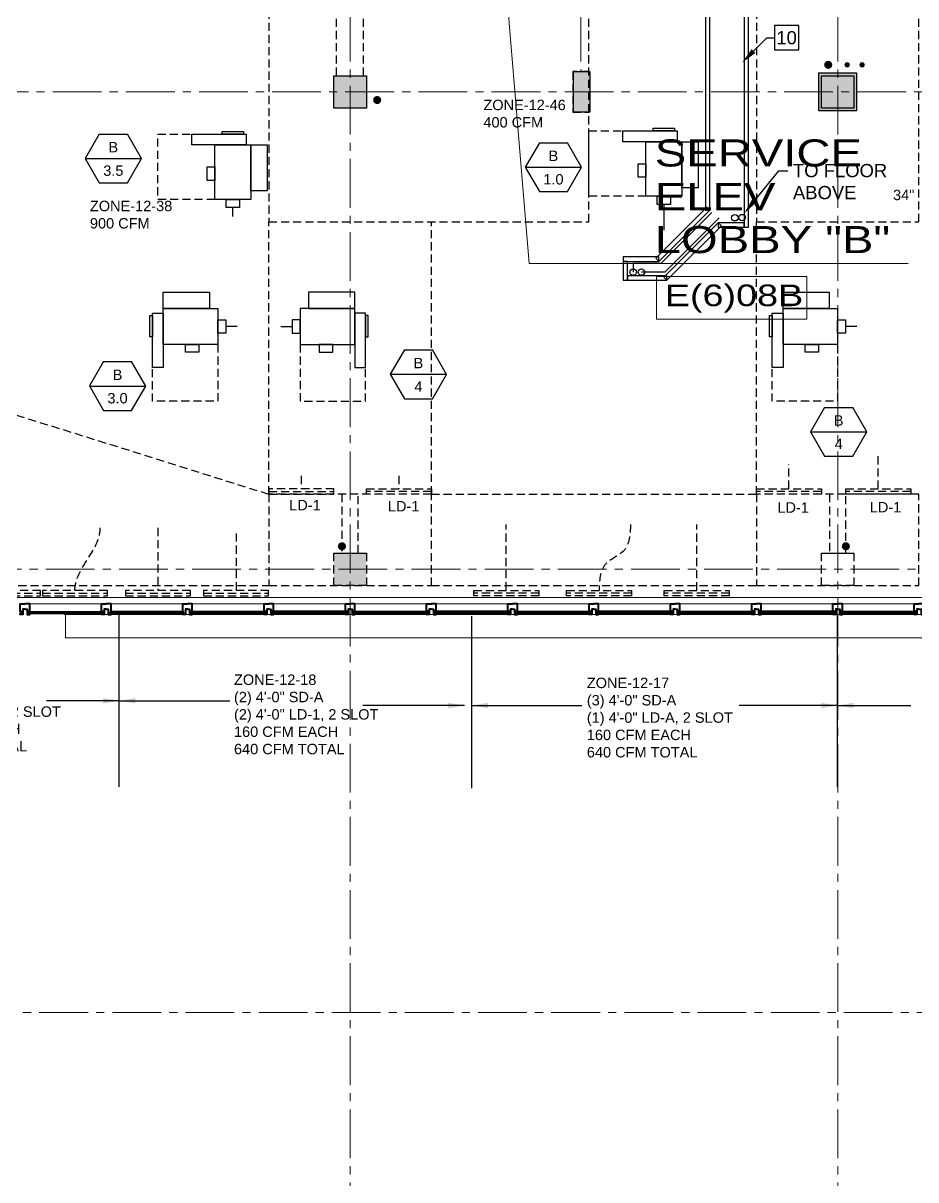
# Model space of a CAD drawing. Header units: inches. Extents: x -26012 to 27, y -11337 to 2082.
# Drawn here: x -22382 to -21723, y -436 to 418 of the extents above; entities that cross this region are included whole.
import ezdxf
from ezdxf import colors
from ezdxf.entities.mleader import LeaderData, LeaderLine
from ezdxf.enums import TextEntityAlignment as Align
from ezdxf.math import Vec2, Vec3

# ---------------------------------------------------------------- set-up
doc = ezdxf.new("R2010")
doc.units = ezdxf.units.IN
doc.header["$LTSCALE"] = 48
doc.header["$MEASUREMENT"] = 0
for name, pattern in [('A605$0$HIDDEN2', [0.1875, 0.125, -0.0625]), ('A_Column Grid$0$CENTER2', [1.125, 0.75, -0.125, 0.125, -0.125]), ('HIDDEN2', [0.1875, 0.125, -0.0625]), ('NB - 13th_Penthouse_plan$0$HIDDEN2', [0.1875, 0.125, -0.0625])]:
    doc.linetypes.add(name, pattern=pattern)
for name, color, linetype in [('A106$0$A-ANNO-PATT-1-12', 8, 'Continuous'), ('A106$0$A-ANNO-PATT-2-12', 8, 'Continuous'), ('A106$0$A-ANNO-PATT-5-12', 8, 'Continuous'), ('A106$0$A-ANNO-PATT-6-12', 8, 'Continuous'), ('A106$0$A-AREA-IDEN', 8, 'Continuous'), ('A106$0$A-COLS-COL2-12', 8, 'Continuous'), ('A106$0$A-COLS-COL5-12', 8, 'Continuous'), ('A106$0$A-COLS-COL6-12', 8, 'Continuous'), ('A106$0$A-FLOR-AWNG', 8, 'Continuous'), ('A106$0$A-FLOR-SLAB', 8, 'Continuous'), ('A106$0$A-GLAZ', 8, 'Continuous'), ('A106$0$A-GLAZ-ABOVE', 8, 'Continuous'), ('A106$0$A-PLUMB-RISER', 8, 'Continuous'), ('A106$0$A-ROOF-LEAD-3-12', 8, 'Continuous'), ('A605$0$A-ANNO-PATT-1-12', 8, 'Continuous'), ('A605$0$A-ANNO-PATT-1-5', 8, 'Continuous'), ('A605$0$A-ANNO-PATT-2-12', 8, 'Continuous'), ('A605$0$A-ANNO-PATT-5-12', 8, 'Continuous'), ('A605$0$A-COLS-COL1-5', 8, 'Continuous'), ('A605$0$A-COLS-COL2-12', 8, 'Continuous'), ('A605$0$A-FLOR-SLAB', 8, 'Continuous'), ('A605$0$stcbeams', 8, 'A605$0$HIDDEN2'), ('A_Column Grid$0$A-GRID-GRD1-12', 8, 'A_Column Grid$0$CENTER2'), ('A_Column Grid$0$A-GRID-GRD1-15', 8, 'A_Column Grid$0$CENTER2'), ('M-Anno-Keyn', 72, 'Continuous'), ('M-Anno-Note', 6, 'Continuous'), ('M-Fuel-Pipe-Supp', 212, 'Continuous'), ('M-HVAC-anno', 6, 'Continuous'), ('M-HVAC-blck', 6, 'Continuous'), ('M-HVAC-clrn', 1, 'HIDDEN2'), ('M-HVAC-eqpm-fptd', 94, 'Continuous'), ('M-HVAC-Fire Rated Shaft', 1, 'Continuous'), ('M-HVAC-Flex', 5, 'Continuous'), ('M-HVAC-FUTR', 4, 'HIDDEN2'), ('M-HVAC-supp', 93, 'Continuous'), ('M-HVAC-Term-Supp', 92, 'Continuous'), ('M-HVAC-TEXT', 6, 'Continuous'), ('NB - 13th_Penthouse_plan$0$stcbeams', 1, 'NB - 13th_Penthouse_plan$0$HIDDEN2'), ('NB - 13th_Penthouse_plan$0$STCCOLS2', 1, 'NB - 13th_Penthouse_plan$0$HIDDEN2'), ('NB - 13th_Penthouse_plan$0$STDROPS', 1, 'NB - 13th_Penthouse_plan$0$HIDDEN2'), ('NB - 13th_Penthouse_plan$0$STSLABNOTCH', 1, 'NB - 13th_Penthouse_plan$0$HIDDEN2'), ('XREF', 8, 'Continuous')]:
    doc.layers.add(name, color=color, linetype=linetype)
doc.styles.add('A106$0$Arial', font='arial.ttf', dxfattribs={"height": 0.076839})
doc.styles.add('A106$0$style-Arial', font='arial.ttf')
doc.styles.add('M08', font='arial.ttf', dxfattribs={"height": 7.68})
doc.styles.add('MAMEP ANNO', font='arial.ttf', dxfattribs={"height": 0.101562})
doc.styles.get("Standard").update_dxf_attribs({"font": 'simplex.shx'})
doc.dimstyles.new('STANDARD$7', dxfattribs={"dimtxt": 0.18, "dimasz": 0.125, "dimexe": 0.18, "dimexo": 0.06, "dimgap": 0.09, "dimtad": 0, "dimtih": 1, "dimtoh": 1, "dimdec": 4, "dimzin": 0, "dimdsep": 46, "dimtxsty": 'Standard', "dimcen": 0.09, "dimadec": 0, "dimazin": 0, "dimtfac": 1, "dimtdec": 4, "dimtofl": 0, "dimtmove": 0, "dimatfit": 3, "dimfxl": 1, "dimtolj": 1, "dimtzin": 0, "dimarcsym": 0})

# ---------------------------------------------------------------- blocks, each defined once
blk = doc.blocks.new('A106$0$CW10_2')
at = {"layer": 'A106$0$A-GLAZ', "linetype": 'Continuous', "lineweight": 40}
for p, q in [((-117.25, -5.75), (-117.25, -7)), ((-117.25, -5.75), (-62.75, -5.75)), ((-117.25, -7), (-62.75, -7)), ((-62.75, -5.75), (-62.75, -7)), ((-2.75, -5.75), (-57.25, -5.75)), ((-57.25, -5.75), (-57.25, -7)), ((-2.75, -7), (-57.25, -7)), ((-2.75, -5.75), (-2.75, -7))]:
    blk.add_line(p, q, dxfattribs=at)
at = {"layer": 'A106$0$A-GLAZ', "linetype": 'Continuous', "lineweight": 0}
for p, q in [((-117.25, -6.25), (-62.75, -6.25)), ((-117.25, -6.75), (-62.75, -6.75)), ((-116.5, 0), (-63.5, 0)), ((-2.75, -6.25), (-57.25, -6.25)), ((-2.75, -6.75), (-57.25, -6.75)), ((-3.5, 0), (-56.5, 0))]:
    blk.add_line(p, q, dxfattribs=at)
at = {"layer": 'A106$0$A-GLAZ', "linetype": 'Continuous', "lineweight": 40, "flags": 128}
for points in [[(0, -4), (-1.5, -4), (-1.5, -8), (-3.5, -8), (-3.5, -7.25), (-2.5, -7.25), (-2.5, -5.5), (-3.5, -5.5), (-3.5, 0), (0, 0)], [(-120, -4), (-118.5, -4), (-118.5, -8), (-116.5, -8), (-116.5, -7.25), (-117.5, -7.25), (-117.5, -5.5), (-116.5, -5.5), (-116.5, 0), (-120, 0)], [(-60, -4), (-61.5, -4), (-61.5, -8), (-63.5, -8), (-63.5, -7.25), (-62.5, -7.25), (-62.5, -5.5), (-63.5, -5.5), (-63.5, 0), (-60, 0)], [(-60, -4), (-58.5, -4), (-58.5, -8), (-56.5, -8), (-56.5, -7.25), (-57.5, -7.25), (-57.5, -5.5), (-56.5, -5.5), (-56.5, 0), (-60, 0)]]:
    blk.add_lwpolyline(points, dxfattribs=at)
blk = doc.blocks.new('A106')
at = {"layer": 'A106$0$A-PLUMB-RISER', "lineweight": 30}
h = blk.add_hatch(color=256, dxfattribs=at)
edge = h.paths.add_edge_path()
edge.add_arc((-21774.02, 387.16), 2, 0, 360)
h = blk.add_hatch(color=256, dxfattribs=at)
edge = h.paths.add_edge_path()
edge.add_arc((-21763.02, 387.16), 2, 0, 360)
at = {"layer": 'A106$0$A-ROOF-LEAD-3-12', "lineweight": 13}
h = blk.add_hatch(color=256, dxfattribs=at)
edge = h.paths.add_edge_path()
edge.add_arc((-21788.02, 387.16), 3, 0, 360)
h = blk.add_hatch(color=256, dxfattribs=at)
edge = h.paths.add_edge_path()
edge.add_arc((-22121.01, 361.16), 3, 0, 360)
h = blk.add_hatch(color=256, dxfattribs=at)
edge = h.paths.add_edge_path()
edge.add_arc((-22147.02, 31.59), 3, 0, 360)
h = blk.add_hatch(color=256, dxfattribs=at)
edge = h.paths.add_edge_path()
edge.add_arc((-21775.02, 31.59), 3, 0, 360)
at = {"layer": 'A106$0$A-ANNO-PATT-1-12', "lineweight": 30}
blk.add_solid([(-22129.02, 2.59), (-22129.02, 26.59), (-22153.02, 2.59), (-22153.02, 26.59)], dxfattribs=at)
at = {"layer": 'A106$0$A-ANNO-PATT-2-12', "lineweight": 30}
blk.add_solid([(-22129.02, 355.16), (-22129.02, 379.16), (-22153.02, 355.16), (-22153.02, 379.16)], dxfattribs=at)
at = {"layer": 'A106$0$A-ANNO-PATT-5-12', "lineweight": 30}
blk.add_solid([(-21976.01, 352.21), (-21964.01, 352.21), (-21976.01, 382.21), (-21964.01, 382.21)], dxfattribs=at)
at = {"layer": 'A106$0$A-ANNO-PATT-6-12', "lineweight": 30}
blk.add_solid([(-21769.02, 355.16), (-21769.02, 379.16), (-21793.02, 355.16), (-21793.02, 379.16)], dxfattribs=at)
at = {"layer": 'A106$0$A-AREA-IDEN', "lineweight": 13}
blk.add_line((-21916.08, 240.32, 0.21), (-21728.89, 240.32, 0.21), dxfattribs=at)
at = {"layer": 'A106$0$A-AREA-IDEN', "lineweight": 0, "elevation": 0.21, "flags": 128}
blk.add_lwpolyline([(-21916.08, 240.32), (-22008.79, 240.32), (-22038.28, 596.17)], dxfattribs=at)
at = {"layer": 'A106$0$A-AREA-IDEN', "lineweight": 13}
blk.add_3dface([(-21914.88, 230.8, 0.21), (-21803.76, 230.8, 0.21), (-21803.76, 199.27, 0.21), (-21914.88, 199.27, 0.21)], dxfattribs=at)
at = {"layer": 'A106$0$A-COLS-COL2-12', "lineweight": 30}
blk.add_3dface([(-22153.02, 379.16), (-22129.02, 379.16), (-22129.02, 355.16), (-22153.02, 355.16)], dxfattribs=at)
at = {"layer": 'A106$0$A-COLS-COL5-12', "lineweight": 30}
blk.add_3dface([(-21976.01, 382.21), (-21964.01, 382.21), (-21964.01, 352.21), (-21976.01, 352.21)], dxfattribs=at)
at = {"layer": 'A106$0$A-COLS-COL6-12', "lineweight": 30}
blk.add_3dface([(-21793.02, 379.16), (-21769.02, 379.16), (-21769.02, 355.16), (-21793.02, 355.16)], dxfattribs=at)
at = {"layer": 'A106$0$A-FLOR-AWNG', "lineweight": 0}
for q in [(-22351.02, -18.91), (-21043.02, -35.91)]:
    blk.add_line((-22351.02, -35.91), q, dxfattribs=at)
at = {"layer": 'A106$0$A-FLOR-SLAB', "lineweight": 0, "flags": 128}
blk.add_lwpolyline([(-23869.27, 1530.35), (-21072.77, 1530.34), (-21072.77, -6.15), (-22489.27, -6.15), (-22489.27, 53.84), (-22872.77, 53.84), (-22872.77, -6.15), (-24409.27, -6.15)], dxfattribs=at)
at = {"layer": 'A106$0$A-GLAZ', "lineweight": 0}
for p, q in [((-22321.02, -10.9), (-22264.52, -10.9)), ((-22264.02, -16.97), (-22318.02, -16.97)), ((-22352.02, -18.91), (-22352.02, -18)), ((-22352.02, -18.91), (-21060.02, -18.91)), ((-22317.52, -18.65), (-22319.52, -18.65)), ((-22264.02, -17.65), (-22318.02, -17.65)), ((-22264.52, -18.65), (-22262.52, -18.65))]:
    blk.add_line(p, q, dxfattribs=at)
at = {"layer": 'A106$0$A-GLAZ', "lineweight": 40}
for p, q in [((-22264.02, -16.72), (-22318.02, -16.72)), ((-22264.02, -17.9), (-22318.02, -17.9))]:
    blk.add_line(p, q, dxfattribs=at)
at = {"layer": 'A106$0$A-GLAZ', "lineweight": 30}
blk.add_line((-22264.02, -16.72), (-22264.02, -17.9), dxfattribs=at)
at = {"layer": 'A106$0$A-GLAZ', "lineweight": 40, "flags": 128}
for points in [[(-22321.02, -14.9), (-22319.52, -14.9), (-22319.52, -18.9), (-22317.52, -18.9), (-22317.52, -17.9), (-22318.02, -17.9), (-22318.02, -16.72), (-22317.52, -16.72), (-22317.52, -10.9), (-22321.02, -10.9)], [(-22261.02, -14.9), (-22262.52, -14.9), (-22262.52, -18.9), (-22264.52, -18.9), (-22264.52, -17.9), (-22264.02, -17.9), (-22264.02, -16.72), (-22264.52, -16.72), (-22264.52, -10.9), (-22261.02, -10.9)]]:
    blk.add_lwpolyline(points, dxfattribs=at)
at = {"layer": 'A106$0$A-GLAZ-ABOVE', "lineweight": 40}
for p, q in [((-22378.27, -16.9), (-22378.27, -17.9)), ((-22378.27, -16.9), (-22323.77, -16.9)), ((-22323.77, -16.9), (-22323.77, -17.9)), ((-22378.27, -17.9), (-22323.77, -17.9))]:
    blk.add_line(p, q, dxfattribs=at)
at = {"layer": 'A106$0$A-GLAZ-ABOVE', "lineweight": 0}
for p, q in [((-22377.52, -10.9), (-22324.52, -10.9)), ((-22378.27, -17.15), (-22323.77, -17.15)), ((-22378.27, -17.65), (-22323.77, -17.65))]:
    blk.add_line(p, q, dxfattribs=at)
at = {"layer": 'A106$0$A-GLAZ-ABOVE', "lineweight": 40, "flags": 128}
for points in [[(-22381.02, -14.9), (-22382.52, -14.9), (-22382.52, -18.9), (-22384.52, -18.9), (-22384.52, -18.15), (-22383.52, -18.15), (-22383.52, -16.65), (-22384.52, -16.65), (-22384.52, -10.9), (-22381.02, -10.9)], [(-22381.02, -14.9), (-22379.52, -14.9), (-22379.52, -18.9), (-22377.52, -18.9), (-22377.52, -18.15), (-22378.52, -18.15), (-22378.52, -16.65), (-22377.52, -16.65), (-22377.52, -10.9), (-22381.02, -10.9)], [(-22321.02, -14.9), (-22322.52, -14.9), (-22322.52, -18.9), (-22324.52, -18.9), (-22324.52, -18.15), (-22323.52, -18.15), (-22323.52, -16.65), (-22324.52, -16.65), (-22324.52, -10.9), (-22321.02, -10.9)]]:
    blk.add_lwpolyline(points, dxfattribs=at)
at = {"layer": 'A106$0$A-GLAZ', "lineweight": 40}
for p in [(-22141.02, -10.9), (-22021.02, -10.9), (-21901.02, -10.9), (-21781.02, -10.9), (-21661.02, -10.9)]:
    blk.add_blockref('A106$0$CW10_2', p, dxfattribs=at)
at = {"layer": 'A106$0$A-AREA-IDEN', "lineweight": 13, "style": 'A106$0$style-Arial', "width": 1.246875}
blk.add_text('E(6)08B', height=16, dxfattribs=at).set_placement((-21908.7, 208.92, 0.21))
at = {"layer": 'A106$0$A-AREA-IDEN', "lineweight": 13, "char_height": 20, "attachment_point": 7, "line_spacing_factor": 0.6, "style": 'A106$0$Arial'}
for s, insert in [('\\H1x;\\W1.24688;SERVICE', (-21916.08, 311.8, 0.21)), ('\\H1x;\\W1.24688;ELEV', (-21916.08, 279.8, 0.21)), ('\\H1x;\\W1.24688;LOBBY "B"', (-21916.08, 247.8, 0.21))]:
    blk.add_mtext(s, dxfattribs=dict(at, insert=insert))
blk = doc.blocks.new('A605')
at = {"layer": 'A605$0$A-ANNO-PATT-1-12', "lineweight": 30}
blk.add_solid([(-22129.02, 2.59), (-22129.02, 26.59), (-22153.02, 2.59), (-22153.02, 26.59)], dxfattribs=at)
at = {"layer": 'A605$0$A-ANNO-PATT-1-5', "lineweight": 30, "extrusion": (0, 0, -1)}
blk.add_solid([(21795.02, 381.16), (21767.02, 381.16), (21795.02, 353.16), (21767.02, 353.16)], dxfattribs=at)
at = {"layer": 'A605$0$A-ANNO-PATT-2-12', "lineweight": 30}
blk.add_solid([(-22129.02, 355.16), (-22129.02, 379.16), (-22153.02, 355.16), (-22153.02, 379.16)], dxfattribs=at)
at = {"layer": 'A605$0$A-ANNO-PATT-5-12', "lineweight": 30}
blk.add_solid([(-21976.01, 352.21), (-21964.01, 352.21), (-21976.01, 382.21), (-21964.01, 382.21)], dxfattribs=at)
at = {"layer": 'A605$0$A-COLS-COL1-5', "lineweight": 30}
blk.add_3dface([(-21795.02, 381.16), (-21767.02, 381.16), (-21767.02, 353.16), (-21795.02, 353.16)], dxfattribs=at)
at = {"layer": 'A605$0$A-COLS-COL2-12', "lineweight": 30}
blk.add_3dface([(-22153.02, 379.16), (-22129.02, 379.16), (-22129.02, 355.16), (-22153.02, 355.16)], dxfattribs=at)
at = {"layer": 'A605$0$A-FLOR-SLAB', "lineweight": 0, "flags": 128}
blk.add_lwpolyline([(-23869.27, 1530.35), (-21072.77, 1530.34), (-21072.77, -6.15), (-22489.27, -6.15), (-22489.27, 53.84), (-22872.77, 53.84), (-22872.77, -6.15), (-24409.27, -6.15)], dxfattribs=at)
at = {"layer": 'A605$0$stcbeams', "lineweight": 0}
for p, q in [((-22151.01, 379.16), (-22151.03, 1009.17)), ((-22131.02, 379.16), (-22131.02, 1009.17))]:
    blk.add_line(p, q, dxfattribs=at)
blk = doc.blocks.new('A$C73FD2CE6')
at = {"layer": 'M-HVAC-blck'}
for p, q in [((10.41, 36), (0, 18.01)), ((10.41, 36), (31.18, 36)), ((41.57, 17.97), (31.18, 36)), ((0, 18.01), (10.37, 0)), ((0.01, 17.99), (41.56, 17.99)), ((31.17, 0), (41.57, 17.97)), ((10.37, 0), (31.17, 0))]:
    blk.add_line(p, q, dxfattribs=at)
at = {"layer": 'M-HVAC-TEXT', "style": 'M08'}
for tag, p in [('2', (20.78, 26.3)), ('1', (20.78, 8.99))]:
    blk.add_attdef(tag, text='', height=7.68, dxfattribs=at).set_placement(p, align=Align.MIDDLE)
blk = doc.blocks.new('SD-A')
at = {"layer": 'M-HVAC-FUTR'}
for p, q in [((2473.34, 316.58), (2425.34, 316.58)), ((2425.34, 316.58), (2425.34, 312.58)), ((2473.34, 312.58), (2473.34, 316.58)), ((2473.34, 314.58), (2425.34, 314.58)), ((2425.34, 312.58), (2473.34, 312.58))]:
    blk.add_line(p, q, dxfattribs=at)
blk = doc.blocks.new('A$C4BF10DA9')
at = {"layer": 'M-HVAC-clrn', "flags": 128}
blk.add_lwpolyline([(6, 42), (6, 0), (54.25, 0), (54.25, 25)], dxfattribs=at)
at = {"layer": 'M-HVAC-eqpm-fptd'}
for p, q in [((6, 68.5), (6, 42)), ((46.25, 68.5), (6, 68.5)), ((46.25, 42), (46.25, 68.5)), ((6, 42), (46.25, 42))]:
    blk.add_line(p, q, dxfattribs=at)
for points in [[(12.25, 68.5), (46.25, 68.5), (46.25, 80.5), (12.25, 80.5)], [(6, 50.25), (6, 60.25), (0, 60.25), (0, 50.25)], [(46.25, 25), (54.25, 25), (54.25, 65), (46.25, 65)], [(30, 42), (20, 42), (20, 36.25), (30, 36.25)]]:
    blk.add_lwpolyline(points, close=True, dxfattribs=at)
at = {"layer": 'M-HVAC-supp'}
blk.add_lwpolyline([(56.25, 47.5), (56.25, 63.25), (54.25, 63.25), (54.25, 47.5)], close=True, dxfattribs=at)
blk = doc.blocks.new('NB - 13th_Penthouse_plan')
at = {"layer": 'NB - 13th_Penthouse_plan$0$stcbeams'}
for p, q in [((-22151.01, 379.16), (-22151.03, 1009.17)), ((-22131.02, 379.16), (-22131.02, 1009.17))]:
    blk.add_line(p, q, dxfattribs=at)
at = {"layer": 'NB - 13th_Penthouse_plan$0$STCCOLS2'}
for points in [[(-21976.64, 352.21), (-21964.64, 352.21), (-21964.64, 382.21), (-21976.64, 382.21)], [(-21793.02, 379.16), (-21769.02, 379.16), (-21769.02, 355.16), (-21793.02, 355.16)], [(-22153.02, 26.59), (-22129.02, 26.59), (-22129.02, 2.59), (-22153.02, 2.59)], [(-21793.02, 26.59), (-21769.02, 26.59), (-21769.02, 2.59), (-21793.02, 2.59)]]:
    blk.add_lwpolyline(points, close=True, dxfattribs=at)
at = {"layer": 'NB - 13th_Penthouse_plan$0$STDROPS'}
for p, q in [((-22201.02, 70.09), (-22201.02, 271.16)), ((-22081.02, 70.09), (-22081.02, 271.16)), ((-21841.02, 70.09), (-21841.02, 271.16)), ((-22413.02, 136.59), (-22201.02, 70.09)), ((-22081.02, 70.09), (-21841.02, 70.09)), ((-22413.02, 2.59), (-22201.02, 2.59)), ((-22081.02, 2.59), (-21841.02, 2.59))]:
    blk.add_line(p, q, dxfattribs=at)
blk.add_lwpolyline([(-22151.01, 463.21), (-22201.02, 463.21), (-22201.02, 271.21), (-21964.64, 271.21), (-21964.64, 463.21), (-22131.02, 463.21)], dxfattribs=at)
for points in [[(-21841.02, 271.21), (-21721.02, 271.21), (-21721.02, 463.21), (-21841.02, 463.21)], [(-22201.02, 2.59), (-22081.02, 2.59), (-22081.02, 70.09), (-22201.02, 70.09)], [(-21721.02, 2.59), (-21721.02, 70.09), (-21841.02, 70.09), (-21841.02, 2.59)]]:
    blk.add_lwpolyline(points, close=True, dxfattribs=at)
at = {"layer": 'NB - 13th_Penthouse_plan$0$STSLABNOTCH'}
for points in [[(-22147.02, 26.59), (-22135.02, 26.59), (-22135.02, 70.09), (-22147.02, 70.09)], [(-21787.02, 26.59), (-21775.02, 26.59), (-21775.02, 70.09), (-21787.02, 70.09)]]:
    blk.add_lwpolyline(points, close=True, dxfattribs=at)
blk = doc.blocks.new('A_Column Grid')
at = {"layer": 'A_Column Grid$0$A-GRID-GRD1-12', "lineweight": 0}
blk.add_line((-24363.6, 14.59), (-20941.25, 14.59), dxfattribs=at)
at = {"layer": 'A_Column Grid$0$A-GRID-GRD1-15', "lineweight": 0}
for p, q in [((-22141.02, 1667.67), (-22141.02, -2700.91)), ((-21970.64, 1667.67), (-21970.64, 382.21)), ((-21781.02, 1667.67), (-21781.02, -2700.91)), ((-24358.53, 367.16), (-20840.23, 367.16)), ((-24638.51, -312.84), (-20840.23, -312.84))]:
    blk.add_line(p, q, dxfattribs=at)
blk = doc.blocks.new('MLD-KeyNote')
at = {"color": 0, "linetype": 'Continuous', "transparency": 16777216}
blk.add_lwpolyline([(-0.09375, -0.09375), (0.09375, -0.09375), (0.09375, 0.09375), (-0.09375, 0.09375)], close=True, dxfattribs=at)
at = {"color": 0, "linetype": 'ByBlock', "transparency": 16777216, "style": 'MAMEP ANNO'}
blk.add_attdef('ID', text='', height=0.10156, dxfattribs=at).set_placement((0, 0), align=Align.MIDDLE_CENTER)

msp = doc.modelspace()

# ---------------------------------------------------------------- linework, layer by layer
at = {"layer": 'M-Fuel-Pipe-Supp', "flags": 128}
for points in [[(-21873.86, 278.16), (-21911.7, 240.32), (-21931.98, 240.32), (-21931.98, 234.12)], [(-21868.62, 274.24), (-21908.74, 234.12), (-21925.98, 234.12)]]:
    msp.add_lwpolyline(points, dxfattribs=at)
at = {"layer": 'M-Fuel-Pipe-Supp'}
for centre in [(-21856.91, 274.24), (-21851.66, 274.33), (-21931.98, 234.12), (-21925.98, 234.12)]:
    msp.add_circle(centre, 2.41, dxfattribs=at)
at = {"layer": 'M-HVAC-anno'}
for p, q in [((-22311.46, -146.15, 0), (-22311.46, -18.9, 0)), ((-22051.02, -147.15), (-22051.02, -19.9)), ((-21781.15, -146.15, 0), (-21781.15, -18.9, 0))]:
    msp.add_line(p, q, dxfattribs=at)
at = {"layer": 'M-HVAC-Fire Rated Shaft', "transparency": 33554457}
for points in [[(-21878.57, 545.66), (-21878.57, 279.8), (-21875.36, 279.8), (-21875.36, 545.66)], [(-21850.13, 546.15), (-21850.13, 267.27), (-21846.92, 267.27), (-21846.92, 546.15)], [(-21913.09, 242.04), (-21875.33, 279.8), (-21877.61, 282.07), (-21915.36, 244.32)], [(-21907.07, 228.03), (-21866.91, 268.19), (-21869.18, 270.47), (-21909.34, 230.31)], [(-21869.19, 267.27), (-21850.13, 267.27), (-21850.13, 270.49), (-21869.19, 270.49)], [(-21939.53, 242.04), (-21913.09, 242.04), (-21913.09, 245.26), (-21939.53, 245.26)], [(-21939.53, 242.04), (-21939.53, 228.03), (-21936.31, 228.03), (-21936.31, 242.04)], [(-21936.31, 228.03), (-21907.07, 228.03), (-21907.07, 231.25), (-21936.31, 231.25)]]:
    msp.add_lwpolyline(points, close=True, dxfattribs=at)
at = {"layer": 'M-HVAC-Flex'}
for p, q in [((-21909.24, 265.06), (-21909.24, 284.09)), ((-22227.61, 275.27), (-22227.61, 281.77)), ((-22224.33, 193.93), (-22232.65, 193.93)), ((-22192.18, 193.93), (-22183.87, 193.93)), ((-21766.84, 193.93), (-21775.15, 193.93))]:
    msp.add_line(p, q, dxfattribs=at)
at = {"layer": 'M-HVAC-FUTR'}
for p, q in [((-21751.13, 74.09), (-21751.13, 100.66)), ((-21817.02, 74.09), (-21817.02, 92.14)), ((-22177.02, 83.5), (-22177.02, 74.09, 0)), ((-22105.02, 83.5), (-22105.02, 74.09, 0)), ((-22282.94, 45.14, 0), (-22282.94, -1.02, 0)), ((-22025.7, -1.02, 0), (-22025.7, 47.69, 0.21)), ((-21885.11, -1.02, 0), (-21885.11, 47.69, 0.21)), ((-22225.19, 41.08), (-22225.19, -1.02, 0))]:
    msp.add_line(p, q, dxfattribs=at)
at = {"layer": 'M-HVAC-FUTR', "start_tangent": (0, 1, 0.000168), "end_tangent": (0, 1)}
msp.add_spline([(-22344.17, -1.04, 0), (-22325.45, 45.14)], degree=3, dxfattribs=at)
at = {"layer": 'M-HVAC-FUTR'}
msp.add_spline([(-21933.94, 47.69), (-21938.78, 28.52, -0.21), (-21952.6, 18.15, -0.21), (-21957.15, -1.02, 0)], degree=3, dxfattribs=at)

# ---------------------------------------------------------------- block references
at = {"layer": 'M-HVAC-blck'}
for p, values in [((-22336.58, 300.05), {'2': 'B', '1': '3.5'}), ((-22011.67, 293.65), {'2': 'B', '1': '1.0'}), ((-22111.33, 140.61), {'2': 'B', '1': '4'}), ((-22333.5, 131.96), {'2': 'B', '1': '3.0'}), ((-21801.11, 98.21), {'2': 'B', '1': '4'})]:
    msp.add_blockref('A$C73FD2CE6', p, dxfattribs=at).add_auto_attribs(values)
at = {"layer": 'M-HVAC-eqpm-fptd', "xscale": -1}
msp.add_blockref('A$C4BF10DA9', (-22232.65, 138.68), dxfattribs=at)
at = {"layer": 'M-HVAC-FUTR', "xscale": -1, "rotation": 270}
for p in [(-22282.86, 281.77), (-21964.64, 284.09)]:
    msp.add_blockref('A$C4BF10DA9', p, dxfattribs=at)
at = {"layer": 'M-HVAC-FUTR'}
msp.add_blockref('A$C4BF10DA9', (-22183.87, 138.68), dxfattribs=at)
at = {"layer": 'M-HVAC-FUTR', "xscale": -1}
msp.add_blockref('A$C4BF10DA9', (-21775.15, 138.68), dxfattribs=at)
at = {"layer": 'M-HVAC-Term-Supp', "rotation": 180}
for p in [(-19727.68, 386.67), (-19944.26, 311.53, 0), (-19894.83, 311.53, 0), (-19833.6, 311.56, 0), (-19775.85, 311.56, 0)]:
    msp.add_blockref('SD-A', p, dxfattribs=at)
at = {"layer": 'M-HVAC-Term-Supp', "xscale": -1, "rotation": 180.0000284536164}
for p in [(-24554.36, 386.67), (-24266.36, 386.67), (-24200.47, 386.67), (-24475.04, 311.56, 0), (-24406.49, 311.56, 0), (-24334.45, 311.56, 0)]:
    msp.add_blockref('SD-A', p, dxfattribs=at)
at = {"layer": 'XREF'}
for name in ['A_Column Grid', 'A106', 'NB - 13th_Penthouse_plan', 'A605']:
    msp.add_blockref(name, (0, 0), dxfattribs=at)

# ---------------------------------------------------------------- texts
at = {"layer": 'M-HVAC-anno', "char_height": 7.68, "attachment_point": 1, "style": 'M08'}
for s, insert, width in [('ZONE-12-46\\P400 CFM ', (-22042.58, 361.37, 0), 88.2868), ('ZONE-12-38\\P900 CFM ', (-22333.11, 286.76, 0), 88.2868), ('LD-1', (-22185.95, 65.82), 88.2868), ('LD-1', (-22113.09, 65.01), 88.2868), ('LD-1', (-21825.55, 64.08), 88.2868), ('LD-1', (-21757.35, 64.3), 88.2868), ('ZONE-12-19\\P(2) 4\'-0" SD-A\\P(1) 4\'-0" LD-1, 2 SLOT\\P155 CFM EACH\\P465 CFM TOTAL', (-22461.17, -61.08, 0), 108.5294), ('ZONE-12-18\\P(2) 4\'-0" SD-A\\P(2) 4\'-0" LD-1, 2 SLOT\\P160 CFM EACH\\P640 CFM TOTAL', (-22226.73, -63.1, 0), 109.4323), ('ZONE-12-17\\P(3) 4\'-0" SD-A\\P(1) 4\'-0" LD-A, 2 SLOT\\P160 CFM EACH\\P640 CFM TOTAL', (-21966.23, -65.46, 0), 118.896)]:
    msp.add_mtext(s, dxfattribs=dict(at, insert=insert, width=width))
at = {"layer": 'M-HVAC-anno', "insert": (-21740.14, 294.9), "char_height": 7.68, "attachment_point": 1, "style": 'M08'}
msp.add_mtext_dynamic_manual_height_columns('34"', width=5.45, gutter_width=1, heights=[0], dxfattribs=at)

# ---------------------------------------------------------------- leaders
at = {"layer": 'M-Anno-Keyn'}
ml = msp.add_multileader_block('Standard', dxfattribs=at)
ml.set_content('MLD-KeyNote', color=256, scale=96)
ml.set_attribute('ID', '10', width=0)
ml.set_leader_properties(color=256, linetype='Continuous')
ml.build(insert=Vec2(0, 0))
ml.multileader.update_dxf_attribs({"has_dogleg": 0, "text_left_attachment_type": 2, "text_right_attachment_type": 2, "dogleg_length": 3.84, "arrow_head_size": 12, "scale": 96})
ctx = ml.context
ctx.base_point, ctx.scale, ctx.char_height, ctx.arrow_head_size, ctx.landing_gap_size, ctx.plane_origin = Vec3(-21827.74, 407.21), 96, 737.28, 12, 384, Vec3(-21851.66, 388.79)
ctx.left_attachment, ctx.right_attachment = 2, 2
notes = []
notes.append((ctx, [(0, (1, 1, 0), (-22196.74, 407.21), (1, 0), 369, [(0, [(-21851.66, 388.79), (-21833.24, 407.21)], 0, [])])]))
ctx.block.insert = Vec3(-21818.74, 407.21)
at = {"layer": 'M-Anno-Note'}
ml = msp.add_multileader_mtext('Standard', dxfattribs=at)
ml.set_content('TO FLOOR\\PABOVE', color=256, style='MAMEP ANNO')
ml.set_leader_properties(color=256, linetype='Continuous')
ml.build(insert=Vec2(0, 0))
ml.multileader.update_dxf_attribs({"has_dogleg": 0, "text_right_attachment_type": 3, "dogleg_length": 3.84, "arrow_head_size": 12, "scale": 96})
ctx = ml.context
ctx.base_point, ctx.scale, ctx.char_height, ctx.arrow_head_size, ctx.landing_gap_size, ctx.plane_origin = Vec3(-21817.81, 308.99), 96, 9.75, 12, 3.75, Vec3(-21854.99, 282.3)
ctx.right_attachment = 3
notes.append((ctx, [(0, (1, 1, 0), (-22186.81, 308.99), (1, 0), 369, [(0, [(-21850.13, 277.45), (-21824.49, 308.99)], 0, [])])]))
ctx.mtext.insert, ctx.mtext.flow_direction = Vec3(-21814.06, 313.95), 5
at = {"layer": 'M-HVAC-anno'}
for points in [[(-22311.46, -82.53, 0), (-22365.24, -82.53, 0)], [(-22311.46, -82.53, 0), (-22229.74, -82.53, 0)], [(-22056.48, -86.01, 0), (-22131.57, -86.01, 0)], [(-22051.15, -86.01, 0), (-21969.95, -86.01, 0)], [(-21781.15, -86.01, 0), (-21853.79, -86.01, 0)], [(-21781.15, -86.01, 0), (-21726.96, -86.01, 0)]]:
    msp.add_leader(points, dimstyle='STANDARD$7', override={"dimscale": 96, "dimgap": 0.09, "dimtad": 0}, dxfattribs=at)
for ctx, leaders in notes:
    for number, flags, end, landing, length, lines in leaders:
        leader = LeaderData()
        leader.index, (leader.has_last_leader_line, leader.has_dogleg_vector, leader.attachment_direction) = number, flags
        leader.last_leader_point, leader.dogleg_vector, leader.dogleg_length = Vec3(end), Vec3(landing), length
        for number, points, colour, breaks in lines:
            line = LeaderLine()
            line.index, line.vertices, line.color, line.breaks = number, Vec3.list(points), colors.encode_raw_color(colour), breaks
            leader.lines.append(line)
        ctx.leaders.append(leader)

doc.saveas('drawing.dxf')
